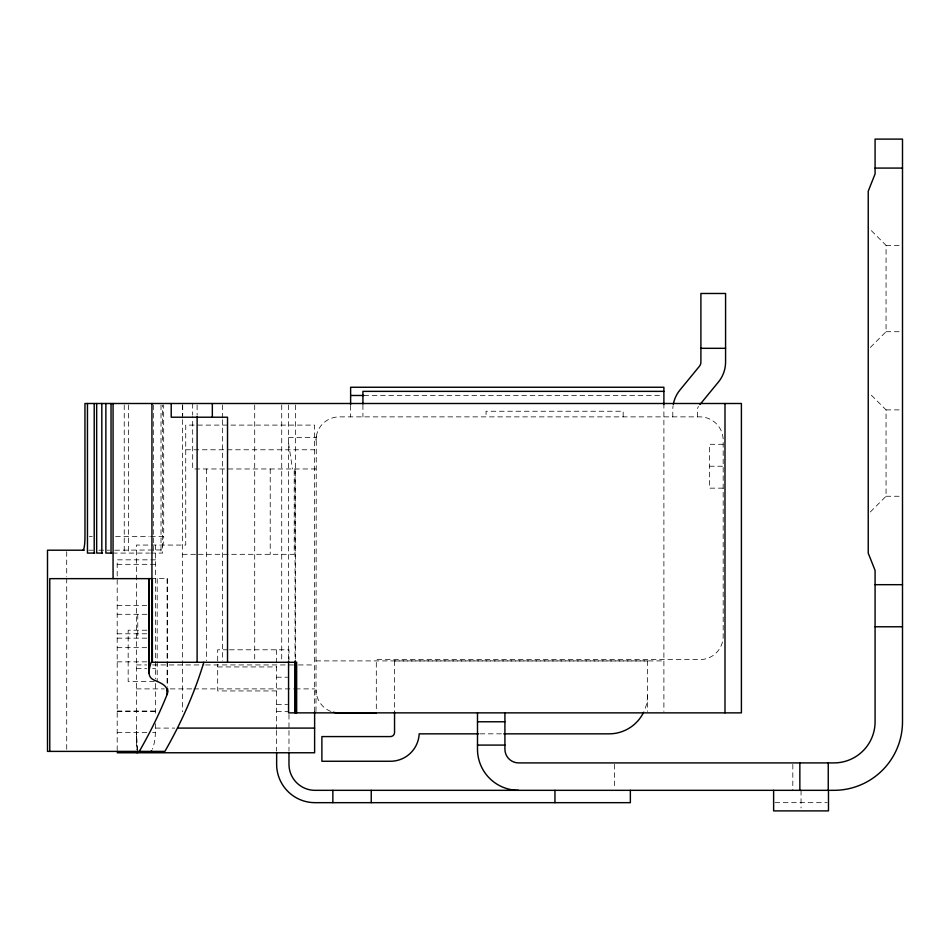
<?xml version="1.0" encoding="UTF-8"?>
<svg xmlns="http://www.w3.org/2000/svg" width="950" height="950" viewBox="0 0 950 950"><rect width="100%" height="100%" fill="white"/><g stroke="black" fill="none" stroke-linecap="round" stroke-linejoin="round"><path stroke-width="0.71" stroke-dasharray="4.75 3.56" d="M155.586 723.663L155.266 735.549A24.474 6.329 -90 0 1 153.9 744.503L153.211 746.997A25.864 6.697 90 0 1 152.439 749.099M315.982 711.419L316.279 436.525L315.982 440.183A23.311 23.311 0 0 1 339.293 416.872L699.865 416.872A23.311 23.311 0 0 1 723.176 440.183L723.176 636.298A23.311 23.311 0 0 1 699.865 659.609L376.307 659.609L376.307 711.526M870.319 347.463L886.053 331.728L886.053 245.361L868.229 227.537M870.319 511.979L886.053 496.256L886.053 409.878L870.319 394.155M886.053 245.361L902.5 245.361M886.053 331.728L902.5 331.728M363.921 395.485L662.411 395.485M886.053 409.878L899.757 409.878M288.562 437.594L315.982 437.594M723.176 444.291L709.46 444.291L709.46 488.157L723.176 488.157M185.737 449.777L314.616 449.777M709.46 466.224L723.176 466.224M315.982 468.968L192.684 468.968L192.684 416.599M886.053 496.256L899.757 496.256M89.347 536.477L92.257 536.477M115.591 536.477L149.126 536.489M150.587 536.489L163.709 536.489L163.673 404.985M88.706 550.204L93.326 550.204M98.883 550.204L109.606 550.204M114.796 550.204L160.681 549.943A14.392 3.871 89.6 0 0 162.034 547.972A13.823 3.681 89.8 0 0 163.436 541.832A13.359 3.491 90 0 0 163.697 536.489M112.492 553.078L149.399 553.078M150.741 553.078L162.509 553.078L162.509 404.985M182.471 554.313L197.089 554.313M198.443 554.313L294.203 554.313L294.203 468.968M155.586 559.835L117.194 559.835L117.194 752.768M117.194 564.324L155.586 564.324M151.086 578.645L167.651 578.645L167.651 687.337M117.194 605.447L146.727 605.447M117.194 614.294L147.357 614.294M146.917 630.218L128.167 630.218L128.167 681.471L155.586 681.471M117.194 633.781L146.727 633.781M117.194 638.151L147.357 638.151M117.194 647.674L146.727 647.674M228 649.8L217.692 649.8L217.692 663.136M229.473 649.8L288.978 649.8L288.978 659.906M315.982 660.903L663.896 660.903M394.547 660.974L647.496 660.974M117.194 661.853L146.727 661.853M136.384 664.941L146.692 664.941M152.594 664.941L204.143 664.941M205.616 664.941L296.946 664.941M298.419 664.941L314.616 664.941M217.692 666.936L276.64 666.936M136.384 668.669L146.727 668.669M152.629 668.669L155.586 668.669M276.64 677.219L287.613 677.219M136.384 688.893L164.374 688.893M170.264 688.893L192.363 688.893M193.836 688.893L293.989 688.893M295.474 688.893L314.616 688.893M276.64 690.935L217.692 690.935L217.692 664.406M276.64 704.639L287.613 704.639M117.194 711.087L155.586 711.087M117.194 711.289L155.586 711.289M276.64 711.502L288.978 711.502M155.586 728.092L174.729 728.092M117.194 732.403L146.882 732.403M152.629 732.403L155.586 732.403M480.023 733.839L502.277 733.839M774.962 802.667L827.129 802.667M288.562 443.199L292.469 468.968M137.263 749.918L136.384 731.441L137.394 752.768M801.052 790.329L801.052 807.951M792.822 764.358L792.822 790.329M697.466 416.872L697.466 410.02A6.852 6.852 0 0 1 698.476 406.434M672.79 416.872L672.79 410.02A31.528 31.528 0 0 1 673.087 405.697M663.896 403.501L663.896 711.419M647.496 660.903L647.496 711.419M623.164 416.872L623.164 411.243L486.056 411.243L486.056 416.872M614.591 764.358L614.591 788.892M394.547 660.903L394.547 712.868M362.924 404.843L362.924 416.872M350.621 405.46L350.621 416.872M314.616 711.799L314.616 425.101L185.737 425.101L185.737 545.062L136.384 545.062L136.384 749.633M295.426 404.985L295.426 660.903M295.034 468.968L295.034 659.656M288.978 714.424L288.978 729.089M288.978 730.562L288.978 751.082M288.562 404.985L288.562 659.585M281.723 404.973L281.723 660.808M276.64 649.8L276.64 729.089M276.64 730.562L276.64 751.082M270.216 468.968L270.216 554.313M254.707 404.973L254.707 660.808M222.49 404.985L222.49 418.285M222.49 419.769L222.49 660.796M206.53 468.968L206.53 660.796M197.113 404.985L197.113 415.328M192.684 403.501L192.684 415.138M182.709 404.878L182.709 415.839M182.471 404.985L182.471 418.285M182.471 419.769L182.471 711.799M167.093 578.645L167.093 685.722M161.013 404.985L161.013 553.078M157.189 578.645L157.189 681.471M155.586 545.062L155.586 678.918M155.586 683.489L155.586 715.516M153.306 404.985L153.306 553.078M137.762 614.294L137.762 638.151M128.559 404.985L128.559 553.078M124.236 404.985L124.236 553.078M66.714 551.677L66.714 576.828M66.714 578.312L66.714 749.918M330.944 711.455A23.311 23.311 0 0 1 315.982 689.7M647.496 695.459A38.392 38.392 0 0 1 643.839 711.799"/><path stroke-width="1.43" d="M139.282 751.391A1881.237 766.496 -3.8 0 0 167.093 694.521A40.803 16.625 -3.8 0 0 167.651 691.742C167.069 684.748 159.291 682.456 153.9 679.986C146.312 676.792 149.447 668.111 151.121 662.281L296.661 662.281L296.661 712.868M699.948 404.546L718.414 382.031A31.528 31.528 0 0 0 725.574 362.033L725.574 293.479L700.898 293.479L700.898 362.033A6.852 6.852 0 0 1 699.342 366.379L679.951 390.011A31.528 31.528 0 0 0 673.312 404.272M875.081 168.079L902.5 168.079M700.898 348.317L725.574 348.317M663.896 391.364L362.924 391.364L362.924 404.035M350.621 395.485L363.921 395.485M84.312 550.204L47.5 550.204L47.5 751.391L164.884 751.391A1911.056 778.644 -3.8 0 0 182.471 717.689A1914.582 780.081 -3.8 0 0 203.822 662.281M94.81 553.078L87.459 553.078L87.459 403.501M102.469 553.078L96.663 553.078L96.663 403.501M111.673 553.078L105.866 553.078L105.866 403.501M875.081 584.678L902.5 584.678M875.081 626.774L902.5 626.774M376.307 713.011L339.293 713.011A23.311 23.311 0 0 1 333.26 712.215M477.494 721.774L504.913 721.774M177.674 728.092L314.616 728.092M478.539 733.839L419.188 733.839A28.785 28.785 0 0 1 390.438 761.259L321.884 761.259L321.884 736.582L390.438 736.582A4.109 4.109 0 0 0 394.547 732.474L394.547 712.049M503.761 733.839L609.104 733.839A38.392 38.392 0 0 0 643.316 712.88M477.494 745.085L504.913 745.085M117.194 752.768L314.616 752.768L314.616 711.799M136.384 752.424L137.394 752.768M828.471 790.329L828.471 810.896L773.621 810.896L773.621 790.329M828.246 762.909L828.246 790.329M799.852 762.909L799.852 790.329M724.992 403.501L724.992 712.868M663.896 404.652L663.896 387.256L350.621 387.256L350.621 404.652M630.361 790.329L630.361 802.667L315.032 802.667A38.392 38.392 0 0 1 276.64 764.275L276.64 752.554M554.954 790.329L554.954 802.667M504.913 712.868L504.913 749.194A13.716 13.716 0 0 0 518.617 762.909L833.946 762.909A41.135 41.135 0 0 0 875.081 721.774L875.081 570.416L868.229 553.149L868.229 191.199L875.081 173.933L875.081 139.104L902.5 139.104L902.5 721.774A68.554 68.554 0 0 1 833.946 790.329L315.032 790.329A26.054 26.054 0 0 1 288.978 764.275L288.978 752.554M477.494 712.868L477.494 749.194A41.135 41.135 0 0 0 518.617 790.329M371.236 790.329L371.236 802.667M332.856 790.329L332.856 802.667M295.426 661.057L295.426 712.868M295.034 661.129L295.034 712.868M288.562 661.01L288.562 712.868L741.404 712.868L741.404 403.501L84.954 403.501L84.978 536.477A13.787 2.007 90 0 1 82.959 550.145M227.525 662.281L227.525 417.216L171.214 417.216L171.214 403.501M212.337 403.501L212.337 417.216M197.113 416.812L197.113 662.281M167.651 688.809L167.651 691.742M167.093 688.655L167.093 694.521M152.368 662.281L152.368 578.645L49.768 578.645L49.768 751.391M151.941 403.501L151.941 662.281M149.174 578.645L149.174 671.555M148.889 578.645L148.889 673.324M113.062 403.501L113.062 578.645M111.031 403.501L111.031 553.078M101.816 403.501L101.816 553.078M94.216 403.501L94.216 553.078M151.596 750.738A25.864 6.697 90 0 1 150.718 751.877"/></g></svg>
